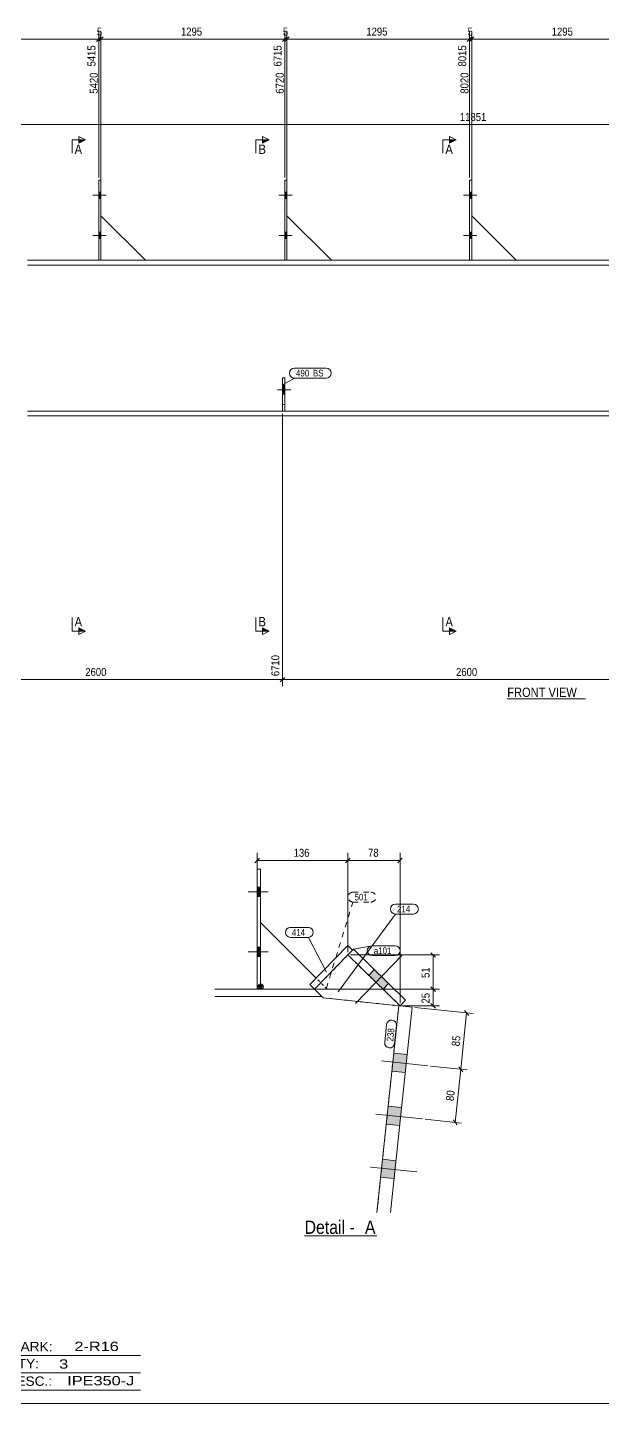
# Model space of a CAD drawing. Header units: millimetres. Extents: x 2 to 1174, y 1 to 825.
# Drawn here: x 400 to 615, y 5 to 521 of the extents above; entities that cross this region are included whole.
import ezdxf

# ---------------------------------------------------------------- set-up
doc = ezdxf.new("R2010")
doc.units = ezdxf.units.MM
for name, pattern in [('XKITLINE00', [0]), ('XKITLINE01', [4, 1, -1, 1, -1]), ('XKITLINE02', [4, 2, -2])]:
    doc.linetypes.add(name, pattern=pattern)
for name, color, linetype, lineweight in [('Bolt', 3, 'Continuous', 0), ('Dimensions', 7, 'Continuous', 0), ('DrawingSheet', 5, 'Continuous', 0), ('OtherObjectType', 7, 'Continuous', 0), ('Part', 2, 'Continuous', 0), ('PartMark', 7, 'Continuous', 0), ('Section', 6, 'Continuous', 0)]:
    doc.layers.add(name, color=color, linetype=linetype, lineweight=lineweight)
doc.styles.add('ARIAL', font='ARIAL.TTF')
doc.styles.add('ARIAL_NARROW', font='ARIALN.TTF')

# ---------------------------------------------------------------- blocks, each defined once
blk = doc.blocks.new('*A20')
at = {"layer": 'Part', "color": 2, "linetype": 'XKITLINE00', "lineweight": 0}
for p, q in [((399.67, 433.44), (468.8, 433.44)), ((468.9, 433.44), (538.57, 433.44)), ((538.67, 433.44), (607.8, 433.44)), ((607.9, 433.44), (677.57, 433.44)), ((468.8, 431.61), (399.67, 431.61)), ((538.57, 431.61), (468.9, 431.61)), ((607.8, 431.61), (538.67, 431.61)), ((677.57, 431.61), (607.9, 431.61)), ((468.8, 376.94), (399.67, 376.94)), ((538.57, 376.94), (468.9, 376.94)), ((607.8, 376.94), (538.67, 376.94)), ((677.57, 376.94), (607.9, 376.94)), ((399.67, 375.11), (468.8, 375.11)), ((468.9, 375.11), (538.57, 375.11)), ((538.67, 375.11), (607.8, 375.11)), ((607.9, 375.11), (677.57, 375.11))]:
    blk.add_line(p, q, dxfattribs=at)
at = {"layer": 'Part', "color": 7, "linetype": 'XKITLINE01', "lineweight": 0}
for p, q in [((468.8, 433.44), (399.67, 433.44)), ((538.57, 433.44), (468.9, 433.44)), ((607.8, 433.44), (538.67, 433.44)), ((677.57, 433.43), (607.9, 433.44))]:
    blk.add_line(p, q, dxfattribs=at)
blk = doc.blocks.new('*A25')
at = {"layer": 'Part', "color": 2, "linetype": 'XKITLINE00', "lineweight": 0}
for p, q in [((566.14, 463.44), (565.3, 463.44)), ((565.3, 463.44), (565.3, 433.44)), ((566.14, 433.44), (566.14, 463.44))]:
    blk.add_line(p, q, dxfattribs=at)
at = {"layer": 'Part', "color": 7, "linetype": 'XKITLINE01', "lineweight": 0}
blk.add_line((565.3, 433.44), (566.14, 433.44), dxfattribs=at)
blk = doc.blocks.new('*A26')
at = {"layer": 'Part', "color": 2, "linetype": 'XKITLINE00', "lineweight": 0}
blk.add_line((582.8, 433.44), (566.14, 450.11), dxfattribs=at)
at = {"layer": 'Part', "color": 7, "linetype": 'XKITLINE01', "lineweight": 0}
for p, q in [((566.14, 450.11), (566.14, 433.44)), ((566.14, 433.44), (582.8, 433.44))]:
    blk.add_line(p, q, dxfattribs=at)
blk = doc.blocks.new('*A28')
at = {"layer": 'Part', "color": 7, "linetype": 'XKITLINE01', "lineweight": 0}
for p, q in [((495.24, 389.44), (495.24, 376.94)), ((496.07, 389.44), (495.24, 389.44)), ((496.07, 376.94), (496.07, 389.44)), ((495.24, 379.44), (496.07, 379.44)), ((495.24, 376.94), (496.07, 376.94))]:
    blk.add_line(p, q, dxfattribs=at)
blk = doc.blocks.new('*A29')
at = {"layer": 'Part', "color": 2, "linetype": 'XKITLINE00', "lineweight": 0}
for p, q in [((495.24, 376.94), (495.24, 389.44)), ((495.24, 389.44), (496.07, 389.44)), ((496.07, 389.44), (496.07, 376.94))]:
    blk.add_line(p, q, dxfattribs=at)
at = {"layer": 'Part', "color": 7, "linetype": 'XKITLINE01', "lineweight": 0}
for p, q in [((495.24, 379.44), (496.07, 379.44)), ((496.07, 376.94), (495.24, 376.94))]:
    blk.add_line(p, q, dxfattribs=at)
blk = doc.blocks.new('*A30')
at = {"layer": 'Part', "color": 2, "linetype": 'XKITLINE00', "lineweight": 0}
for p, q in [((496.9, 463.44), (496.07, 463.44)), ((496.07, 463.44), (496.07, 433.44)), ((496.9, 433.44), (496.9, 463.44))]:
    blk.add_line(p, q, dxfattribs=at)
at = {"layer": 'Part', "color": 7, "linetype": 'XKITLINE01', "lineweight": 0}
blk.add_line((496.07, 433.44), (496.9, 433.44), dxfattribs=at)
blk = doc.blocks.new('*A36')
at = {"layer": 'Part', "color": 2, "linetype": 'XKITLINE00', "lineweight": 0}
blk.add_line((513.57, 433.44), (496.9, 450.11), dxfattribs=at)
at = {"layer": 'Part', "color": 7, "linetype": 'XKITLINE01', "lineweight": 0}
for p, q in [((496.9, 450.11), (496.9, 433.44)), ((496.9, 433.44), (513.57, 433.44))]:
    blk.add_line(p, q, dxfattribs=at)
blk = doc.blocks.new('*A37')
at = {"layer": 'Part', "color": 2, "linetype": 'XKITLINE00', "lineweight": 0}
for p, q in [((427.14, 463.44), (426.3, 463.44)), ((426.3, 463.44), (426.3, 433.44)), ((427.14, 433.44), (427.14, 463.44))]:
    blk.add_line(p, q, dxfattribs=at)
at = {"layer": 'Part', "color": 7, "linetype": 'XKITLINE01', "lineweight": 0}
blk.add_line((426.3, 433.44), (427.14, 433.44), dxfattribs=at)
blk = doc.blocks.new('*A38')
at = {"layer": 'Part', "color": 2, "linetype": 'XKITLINE00', "lineweight": 0}
blk.add_line((443.8, 433.44), (427.14, 450.11), dxfattribs=at)
at = {"layer": 'Part', "color": 7, "linetype": 'XKITLINE01', "lineweight": 0}
for p, q in [((427.14, 450.11), (427.14, 433.44)), ((427.14, 433.44), (443.8, 433.44))]:
    blk.add_line(p, q, dxfattribs=at)
blk = doc.blocks.new('*A62')
at = {"layer": 'Bolt'}
for points in [[(565.3, 458.94), (566.14, 458.94), (566.14, 456.61), (565.3, 456.61)], [(565.3, 458.94), (566.14, 458.94), (566.14, 456.61), (565.3, 456.61)], [(565.3, 443.94), (566.14, 443.94), (566.14, 441.61), (565.3, 441.61)], [(565.3, 443.94), (566.14, 443.94), (566.14, 441.61), (565.3, 441.61)]]:
    blk.add_hatch(color=3, dxfattribs=at).paths.add_polyline_path(points, flags=17)
at = {"layer": 'Bolt', "color": 3, "linetype": 'XKITLINE00', "lineweight": 0}
for p, q in [((568.07, 457.78), (563.07, 457.78)), ((568.07, 457.78), (563.07, 457.78)), ((566.14, 458.94), (565.3, 458.94)), ((566.14, 458.94), (565.3, 458.94)), ((566.14, 456.61), (565.3, 456.61)), ((566.14, 456.61), (565.3, 456.61)), ((566.14, 443.94), (565.3, 443.94)), ((566.14, 443.94), (565.3, 443.94)), ((568.07, 442.78), (563.07, 442.78)), ((568.07, 442.78), (563.07, 442.78)), ((566.14, 441.61), (565.3, 441.61)), ((566.14, 441.61), (565.3, 441.61))]:
    blk.add_line(p, q, dxfattribs=at)
blk = doc.blocks.new('*A64')
at = {"layer": 'Bolt', "color": 3, "linetype": 'XKITLINE02', "lineweight": 0}
for p, q in [((498.32, 384.94), (493.32, 384.94)), ((496.07, 386.58), (495.24, 386.58)), ((496.07, 383.3), (495.24, 383.3))]:
    blk.add_line(p, q, dxfattribs=at)
blk = doc.blocks.new('*A65')
at = {"layer": 'Bolt'}
blk.add_hatch(color=3, dxfattribs=at).paths.add_polyline_path([(496.07, 383.3), (495.24, 383.3), (495.24, 386.58), (496.07, 386.58)], flags=17)
at = {"layer": 'Bolt', "color": 3, "linetype": 'XKITLINE00', "lineweight": 0}
for p, q in [((498.32, 384.94), (493.32, 384.94)), ((496.07, 386.58), (495.24, 386.58)), ((496.07, 383.3), (495.24, 383.3))]:
    blk.add_line(p, q, dxfattribs=at)
blk = doc.blocks.new('*A66')
at = {"layer": 'Bolt'}
for points in [[(496.07, 458.94), (496.9, 458.94), (496.9, 456.61), (496.07, 456.61)], [(496.07, 458.94), (496.9, 458.94), (496.9, 456.61), (496.07, 456.61)], [(496.07, 443.94), (496.9, 443.94), (496.9, 441.61), (496.07, 441.61)], [(496.07, 443.94), (496.9, 443.94), (496.9, 441.61), (496.07, 441.61)]]:
    blk.add_hatch(color=3, dxfattribs=at).paths.add_polyline_path(points, flags=17)
at = {"layer": 'Bolt', "color": 3, "linetype": 'XKITLINE00', "lineweight": 0}
for p, q in [((498.84, 457.78), (493.84, 457.78)), ((498.84, 457.78), (493.84, 457.78)), ((496.9, 458.94), (496.07, 458.94)), ((496.9, 458.94), (496.07, 458.94)), ((496.9, 456.61), (496.07, 456.61)), ((496.9, 456.61), (496.07, 456.61)), ((496.9, 443.94), (496.07, 443.94)), ((496.9, 443.94), (496.07, 443.94)), ((498.84, 442.78), (493.84, 442.78)), ((498.84, 442.78), (493.84, 442.78)), ((496.9, 441.61), (496.07, 441.61)), ((496.9, 441.61), (496.07, 441.61))]:
    blk.add_line(p, q, dxfattribs=at)
blk = doc.blocks.new('*A70')
at = {"layer": 'Bolt'}
for points in [[(426.3, 458.94), (427.14, 458.94), (427.14, 456.61), (426.3, 456.61)], [(426.3, 458.94), (427.14, 458.94), (427.14, 456.61), (426.3, 456.61)], [(426.3, 443.94), (427.14, 443.94), (427.14, 441.61), (426.3, 441.61)], [(426.3, 443.94), (427.14, 443.94), (427.14, 441.61), (426.3, 441.61)]]:
    blk.add_hatch(color=3, dxfattribs=at).paths.add_polyline_path(points, flags=17)
at = {"layer": 'Bolt', "color": 3, "linetype": 'XKITLINE00', "lineweight": 0}
for p, q in [((429.07, 457.78), (424.07, 457.78)), ((429.07, 457.78), (424.07, 457.78)), ((427.14, 458.94), (426.3, 458.94)), ((427.14, 458.94), (426.3, 458.94)), ((427.14, 456.61), (426.3, 456.61)), ((427.14, 456.61), (426.3, 456.61)), ((427.14, 443.94), (426.3, 443.94)), ((427.14, 443.94), (426.3, 443.94)), ((429.07, 442.78), (424.07, 442.78)), ((429.07, 442.78), (424.07, 442.78)), ((427.14, 441.61), (426.3, 441.61)), ((427.14, 441.61), (426.3, 441.61))]:
    blk.add_line(p, q, dxfattribs=at)
blk = doc.blocks.new('*A173')
at = {"layer": 'Bolt'}
for points in [[(485.73, 198.53), (486.98, 198.53), (486.98, 195.03), (485.73, 195.03)], [(485.73, 198.53), (486.98, 198.53), (486.98, 195.03), (485.73, 195.03)], [(485.73, 176.03), (486.98, 176.03), (486.98, 172.53), (485.73, 172.53)], [(485.73, 176.03), (486.98, 176.03), (486.98, 172.53), (485.73, 172.53)]]:
    blk.add_hatch(color=3, dxfattribs=at).paths.add_polyline_path(points, flags=17)
at = {"layer": 'Bolt', "color": 3, "linetype": 'XKITLINE00', "lineweight": 0}
for p, q in [((489.88, 196.78), (482.38, 196.78)), ((489.88, 196.78), (482.38, 196.78)), ((486.98, 198.53), (485.73, 198.53)), ((486.98, 198.53), (485.73, 198.53)), ((486.98, 195.03), (485.73, 195.03)), ((486.98, 195.03), (485.73, 195.03)), ((486.98, 176.03), (485.73, 176.03)), ((486.98, 176.03), (485.73, 176.03)), ((489.88, 174.28), (482.38, 174.28)), ((489.88, 174.28), (482.38, 174.28)), ((486.98, 172.53), (485.73, 172.53)), ((486.98, 172.53), (485.73, 172.53))]:
    blk.add_line(p, q, dxfattribs=at)
blk = doc.blocks.new('*A174')
at = {"layer": 'Bolt'}
for points in [[(541.19, 129.05), (536.22, 129.57), (536.93, 136.28), (541.9, 135.76)], [(541.19, 129.05), (536.22, 129.57), (536.93, 136.28), (541.9, 135.76)], [(539.09, 109.16), (534.12, 109.68), (534.83, 116.39), (539.8, 115.87)], [(539.09, 109.16), (534.12, 109.68), (534.83, 116.39), (539.8, 115.87)], [(536.99, 89.27), (532.02, 89.79), (532.73, 96.5), (537.7, 95.98)], [(536.99, 89.27), (532.02, 89.79), (532.73, 96.5), (537.7, 95.98)]]:
    blk.add_hatch(color=3, dxfattribs=at).paths.add_polyline_path(points, flags=17)
at = {"layer": 'Bolt', "color": 3, "linetype": 'XKITLINE00', "lineweight": 0}
for p, q in [((541.9, 135.76), (536.93, 136.28)), ((541.9, 135.76), (536.93, 136.28)), ((549.75, 131.54), (532.35, 133.37)), ((549.75, 131.54), (532.35, 133.37)), ((541.19, 129.05), (536.22, 129.57)), ((541.19, 129.05), (536.22, 129.57)), ((547.65, 111.65), (530.25, 113.48)), ((547.65, 111.65), (530.25, 113.48)), ((539.8, 115.87), (534.83, 116.39)), ((539.8, 115.87), (534.83, 116.39)), ((539.09, 109.16), (534.12, 109.68)), ((539.09, 109.16), (534.12, 109.68)), ((545.55, 91.76), (528.15, 93.59)), ((545.55, 91.76), (528.15, 93.59)), ((537.7, 95.98), (532.73, 96.5)), ((537.7, 95.98), (532.73, 96.5)), ((536.99, 89.27), (532.02, 89.79)), ((536.99, 89.27), (532.02, 89.79))]:
    blk.add_line(p, q, dxfattribs=at)
blk = doc.blocks.new('*A175')
at = {"layer": 'Bolt'}
blk.add_hatch(color=3, dxfattribs=at).paths.add_polyline_path([(535, 162.36), (532.91, 160.22), (527.54, 165.45), (529.63, 167.6)], flags=17)
blk.add_hatch(color=3, dxfattribs=at).paths.add_polyline_path([(535, 162.36), (532.91, 160.22), (527.54, 165.45), (529.63, 167.6)], flags=17)
at = {"layer": 'Bolt', "color": 3, "linetype": 'XKITLINE00', "lineweight": 0}
for p, q in [((539.99, 172.86), (522.54, 154.96)), ((539.99, 172.86), (522.54, 154.96)), ((529.63, 167.6), (527.54, 165.45)), ((529.63, 167.6), (527.54, 165.45)), ((535, 162.36), (532.91, 160.22)), ((535, 162.36), (532.91, 160.22))]:
    blk.add_line(p, q, dxfattribs=at)
blk = doc.blocks.new('*A176')
at = {"layer": 'Part'}
blk.add_hatch(color=2, dxfattribs=at).paths.add_polyline_path([(486.25, 161.68), (487.85, 161.68), (487.05, 160.28)], flags=17)
at = {"layer": 'Part', "color": 2, "linetype": 'XKITLINE00', "lineweight": 0}
for p, q in [((507.23, 160.28), (469.8, 160.28)), ((487.05, 160.28), (486.25, 161.68)), ((486.25, 161.68), (487.85, 161.68)), ((487.85, 161.68), (487.05, 160.28)), ((509.97, 157.53), (507.23, 160.28)), ((509.97, 157.53), (469.8, 157.53))]:
    blk.add_line(p, q, dxfattribs=at)
at = {"layer": 'Part', "color": 7, "linetype": 'XKITLINE01', "lineweight": 0}
for p, q in [((507.23, 160.26), (469.8, 160.26)), ((507.23, 160.28), (507.23, 160.26)), ((507.23, 160.26), (510.45, 157.05)), ((510.45, 157.05), (538.8, 154.06)), ((538.8, 154.06), (530.63, 76.56))]:
    blk.add_line(p, q, dxfattribs=at)
at = {"layer": 'Part', "color": 2, "linetype": 'XKITLINE00', "lineweight": 0}
blk.add_circle((487.05, 161.18), 1, dxfattribs=at)
blk = doc.blocks.new('*A177')
at = {"layer": 'Part', "color": 2, "linetype": 'XKITLINE00', "lineweight": 0}
for p, q in [((486.98, 205.28), (485.73, 205.28)), ((485.73, 205.28), (485.73, 160.28)), ((486.98, 160.28), (486.98, 205.28))]:
    blk.add_line(p, q, dxfattribs=at)
at = {"layer": 'Part', "color": 7, "linetype": 'XKITLINE01', "lineweight": 0}
blk.add_line((485.73, 160.28), (486.98, 160.28), dxfattribs=at)
blk = doc.blocks.new('*A178')
at = {"layer": 'Part', "color": 2, "linetype": 'XKITLINE00', "lineweight": 0}
blk.add_line((486.98, 185.28), (507.81, 164.45), dxfattribs=at)
at = {"layer": 'Part', "color": 7, "linetype": 'XKITLINE01', "lineweight": 0}
for p, q in [((486.98, 160.28), (486.98, 185.28)), ((486.98, 160.28), (511.98, 160.28)), ((511.98, 160.28), (507.81, 164.45))]:
    blk.add_line(p, q, dxfattribs=at)
blk = doc.blocks.new('*A179')
at = {"layer": 'Part', "color": 2, "linetype": 'XKITLINE00', "lineweight": 0}
for p, q in [((538.8, 154.06), (530.63, 76.56)), ((543.77, 153.54), (535.65, 76.56)), ((539.27, 154.01), (538.8, 154.06)), ((539.29, 154.01), (543.77, 153.54))]:
    blk.add_line(p, q, dxfattribs=at)
at = {"layer": 'Part', "color": 7, "linetype": 'XKITLINE01', "lineweight": 0}
for p, q in [((539.27, 154.01), (539.29, 154.01)), ((539.29, 154.01), (539.27, 154.01))]:
    blk.add_line(p, q, dxfattribs=at)
blk = doc.blocks.new('*A180')
at = {"layer": 'Part', "color": 2, "linetype": 'XKITLINE00', "lineweight": 0}
for p, q in [((521.81, 175.22), (519.72, 173.08)), ((519.72, 173.08), (539.28, 154)), ((541.38, 156.15), (521.81, 175.22)), ((539.28, 154), (541.38, 156.15))]:
    blk.add_line(p, q, dxfattribs=at)
blk = doc.blocks.new('*A181')
at = {"layer": 'Part', "color": 2, "linetype": 'XKITLINE00', "lineweight": 0}
for p, q in [((519.67, 176.61), (505.44, 162.01)), ((521.46, 174.86), (519.67, 176.61)), ((519.72, 173.08), (507.23, 160.26)), ((507.23, 160.26), (505.44, 162.01))]:
    blk.add_line(p, q, dxfattribs=at)
at = {"layer": 'Part', "color": 7, "linetype": 'XKITLINE01', "lineweight": 0}
blk.add_line((521.46, 174.86), (519.72, 173.08), dxfattribs=at)
blk = doc.blocks.new('*A182')
at = {"layer": 'Part', "color": 7, "linetype": 'XKITLINE01', "lineweight": 0}
for p, q in [((507.23, 160.26), (519.72, 173.08)), ((519.72, 173.08), (539.28, 154)), ((507.23, 160.26), (509.97, 157.53)), ((539.28, 154), (538.8, 154.05))]:
    blk.add_line(p, q, dxfattribs=at)
at = {"layer": 'Part', "color": 2, "linetype": 'XKITLINE00', "lineweight": 0}
for p, q in [((509.97, 157.53), (510.45, 157.05)), ((510.45, 157.05), (538.8, 154.05))]:
    blk.add_line(p, q, dxfattribs=at)
blk = doc.blocks.new('*A183')
at = {"layer": 'DrawingSheet', "color": 5, "linetype": 'XKITLINE00', "lineweight": 0}
blk.add_line((5, 5), (1174, 5), dxfattribs=at)
blk = doc.blocks.new('*A187')
at = {"layer": 'OtherObjectType', "color": 6, "linetype": 'XKITLINE00', "lineweight": 0}
for p, q in [((392, 23), (442, 23)), ((392, 16.5), (442, 16.5)), ((392, 10), (442, 10))]:
    blk.add_line(p, q, dxfattribs=at)
at = {"layer": 'OtherObjectType', "color": 6, "style": 'ARIAL_NARROW'}
for s, width, p in [('MARK:', 1.275, (392.77, 24.58)), ('2-R16', 1.525501, (417.19, 24.65)), ('QTY:', 1.275, (392, 18.19)), ('3', 1.525501, (411.49, 18.05)), ('DESC.:', 1.275, (391.79, 11.63)), ('IPE350-J', 1.525501, (414.5, 11.79))]:
    blk.add_text(s, height=3.5, dxfattribs=dict(at, width=width)).set_placement(p)
blk = doc.blocks.new('*A196')
at = {"layer": 'OtherObjectType', "color": 7, "linetype": 'XKITLINE00', "lineweight": 0}
blk.add_line((579.48, 269.03), (608.78, 269.03), dxfattribs=at)
at = {"layer": 'OtherObjectType', "color": 7, "style": 'ARIAL', "width": 0.85}
blk.add_text('FRONT VIEW', height=3.5, dxfattribs=at).set_placement((579.48, 269.78))
blk = doc.blocks.new('*A204')
at = {"layer": 'Dimensions', "color": 7, "linetype": 'XKITLINE00', "lineweight": 0}
blk.add_line((112.45, 484.28), (1022.12, 484.28), dxfattribs=at)
at = {"layer": 'Dimensions', "color": 3, "style": 'ARIAL', "width": 0.85}
blk.add_text('11851', height=3, dxfattribs=at).set_placement((561.72, 485.63))
blk = doc.blocks.new('*A225')
at = {"layer": 'PartMark', "color": 7, "linetype": 'XKITLINE00', "lineweight": 0}
for p, q in [((499.69, 392.99), (511.65, 392.99)), ((495.45, 386.89), (499.69, 389.29)), ((499.69, 389.29), (511.65, 389.29))]:
    blk.add_line(p, q, dxfattribs=at)
for centre, start, end in [((499.69, 391.14), 90, 270), ((511.65, 391.14), 270, 90)]:
    blk.add_arc(centre, 1.85, start, end, dxfattribs=at)
at = {"layer": 'PartMark', "color": 3, "style": 'ARIAL', "width": 0.85}
for s, p in [('490', (500.29, 389.89)), ('BS', (506.61, 389.89))]:
    blk.add_text(s, height=2.5, dxfattribs=at).set_placement(p)
blk = doc.blocks.new('*A229')
at = {"layer": 'Section'}
for points in [[(557.8, 478.55), (560.3, 478.55), (557.8, 477.3)], [(557.8, 295.75), (560.3, 294.5), (557.8, 294.5)]]:
    blk.add_hatch(color=3, dxfattribs=at).paths.add_polyline_path(points, flags=17)
at = {"layer": 'Section', "color": 3, "linetype": 'XKITLINE00', "lineweight": 0}
for p, q in [((557.8, 477.3), (557.8, 479.8)), ((557.8, 479.8), (560.3, 478.55)), ((560.3, 478.55), (557.8, 477.3)), ((560.3, 294.5), (557.8, 295.75)), ((557.8, 295.75), (557.8, 293.25)), ((560.3, 294.5), (557.8, 293.25))]:
    blk.add_line(p, q, dxfattribs=at)
at = {"layer": 'Section', "color": 1, "linetype": 'XKITLINE00', "lineweight": 0}
for p, q in [((555.3, 478.55), (555.3, 473.55)), ((555.3, 478.55), (560.3, 478.55)), ((555.3, 294.5), (555.3, 299.5)), ((555.3, 294.5), (560.3, 294.5))]:
    blk.add_line(p, q, dxfattribs=at)
at = {"layer": 'Section', "color": 7, "style": 'ARIAL', "width": 0.85}
for p in [(556.3, 473.3), (556.3, 296.25)]:
    blk.add_text('A', height=3.5, dxfattribs=at).set_placement(p)
blk = doc.blocks.new('*A231')
at = {"layer": 'Section'}
for points in [[(487.74, 478.55), (490.24, 478.55), (487.74, 477.3)], [(487.74, 295.75), (490.24, 294.5), (487.74, 294.5)]]:
    blk.add_hatch(color=3, dxfattribs=at).paths.add_polyline_path(points, flags=17)
at = {"layer": 'Section', "color": 3, "linetype": 'XKITLINE00', "lineweight": 0}
for p, q in [((487.74, 477.3), (487.74, 479.8)), ((487.74, 479.8), (490.24, 478.55)), ((490.24, 478.55), (487.74, 477.3)), ((490.24, 294.5), (487.74, 295.75)), ((487.74, 295.75), (487.74, 293.25)), ((490.24, 294.5), (487.74, 293.25))]:
    blk.add_line(p, q, dxfattribs=at)
at = {"layer": 'Section', "color": 1, "linetype": 'XKITLINE00', "lineweight": 0}
for p, q in [((485.24, 478.55), (485.24, 473.55)), ((485.24, 478.55), (490.24, 478.55)), ((485.24, 294.5), (485.24, 299.5)), ((485.24, 294.5), (490.24, 294.5))]:
    blk.add_line(p, q, dxfattribs=at)
at = {"layer": 'Section', "color": 7, "style": 'ARIAL', "width": 0.85}
for p in [(486.24, 473.3), (486.24, 296.25)]:
    blk.add_text('B', height=3.5, dxfattribs=at).set_placement(p)
blk = doc.blocks.new('*A238')
at = {"layer": 'Section'}
for points in [[(418.8, 478.55), (421.3, 478.55), (418.8, 477.3)], [(418.8, 295.75), (421.3, 294.5), (418.8, 294.5)]]:
    blk.add_hatch(color=3, dxfattribs=at).paths.add_polyline_path(points, flags=17)
at = {"layer": 'Section', "color": 3, "linetype": 'XKITLINE00', "lineweight": 0}
for p, q in [((418.8, 477.3), (418.8, 479.8)), ((418.8, 479.8), (421.3, 478.55)), ((421.3, 478.55), (418.8, 477.3)), ((421.3, 294.5), (418.8, 295.75)), ((418.8, 295.75), (418.8, 293.25)), ((421.3, 294.5), (418.8, 293.25))]:
    blk.add_line(p, q, dxfattribs=at)
at = {"layer": 'Section', "color": 1, "linetype": 'XKITLINE00', "lineweight": 0}
for p, q in [((416.3, 478.55), (416.3, 473.55)), ((416.3, 478.55), (421.3, 478.55)), ((416.3, 294.5), (416.3, 299.5)), ((416.3, 294.5), (421.3, 294.5))]:
    blk.add_line(p, q, dxfattribs=at)
at = {"layer": 'Section', "color": 7, "style": 'ARIAL', "width": 0.85}
for p in [(417.3, 473.3), (417.3, 296.25)]:
    blk.add_text('A', height=3.5, dxfattribs=at).set_placement(p)
blk = doc.blocks.new('*A247')
at = {"layer": 'Dimensions', "color": 7, "linetype": 'XKITLINE00', "lineweight": 0}
for p, q in [((358.75, 517.12), (357.05, 515.43)), ((357.9, 451.11), (357.9, 519.13)), ((357.9, 516.28), (426.3, 516.28)), ((427.15, 517.12), (425.45, 515.43)), ((426.3, 464.44), (426.3, 519.13))]:
    blk.add_line(p, q, dxfattribs=at)
at = {"layer": 'Dimensions', "color": 3}
for p in [(357.9, 516.28), (426.3, 516.28)]:
    blk.add_point(p, dxfattribs=at)
at = {"layer": 'Dimensions', "color": 3, "style": 'ARIAL', "width": 0.85}
blk.add_text('1295', height=3, dxfattribs=at).set_placement((387.65, 517.63))
blk.add_text('5415', height=3, rotation=90.0002, dxfattribs=at).set_placement((425.1, 506.07))
blk = doc.blocks.new('*A248')
at = {"layer": 'Dimensions', "color": 7, "linetype": 'XKITLINE00', "lineweight": 0}
for p, q in [((427.15, 517.12), (425.45, 515.43)), ((427.98, 517.12), (426.29, 515.43)), ((426.3, 464.44), (426.3, 519.13)), ((426.3, 516.28), (427.14, 516.28)), ((427.14, 451.11), (427.14, 519.13))]:
    blk.add_line(p, q, dxfattribs=at)
at = {"layer": 'Dimensions', "color": 3}
for p in [(426.3, 516.28), (427.14, 516.28)]:
    blk.add_point(p, dxfattribs=at)
at = {"layer": 'Dimensions', "color": 3, "style": 'ARIAL', "width": 0.85}
blk.add_text('5', height=3, dxfattribs=at).set_placement((425.61, 517.63))
blk.add_text('5420', height=3, rotation=90.0002, dxfattribs=at).set_placement((425.94, 495.87))
blk = doc.blocks.new('*A249')
at = {"layer": 'Dimensions', "color": 7, "linetype": 'XKITLINE00', "lineweight": 0}
for p, q in [((427.98, 517.12), (426.29, 515.43)), ((427.14, 451.11), (427.14, 519.13)), ((427.14, 516.28), (496.07, 516.28)), ((496.92, 517.12), (495.22, 515.43)), ((496.07, 464.44), (496.07, 519.13))]:
    blk.add_line(p, q, dxfattribs=at)
at = {"layer": 'Dimensions', "color": 3}
for p in [(427.14, 516.28), (496.07, 516.28)]:
    blk.add_point(p, dxfattribs=at)
at = {"layer": 'Dimensions', "color": 3, "style": 'ARIAL', "width": 0.85}
blk.add_text('1295', height=3, dxfattribs=at).set_placement((457.15, 517.63))
blk.add_text('6715', height=3, rotation=90.0002, dxfattribs=at).set_placement((494.87, 506.07))
blk = doc.blocks.new('*A250')
at = {"layer": 'Dimensions', "color": 7, "linetype": 'XKITLINE00', "lineweight": 0}
for p, q in [((496.92, 517.12), (495.22, 515.43)), ((497.75, 517.12), (496.05, 515.43)), ((496.07, 464.44), (496.07, 519.13)), ((496.07, 516.28), (496.9, 516.28)), ((496.9, 451.11), (496.9, 519.13))]:
    blk.add_line(p, q, dxfattribs=at)
at = {"layer": 'Dimensions', "color": 3}
for p in [(496.07, 516.28), (496.9, 516.28)]:
    blk.add_point(p, dxfattribs=at)
at = {"layer": 'Dimensions', "color": 3, "style": 'ARIAL', "width": 0.85}
blk.add_text('5', height=3, dxfattribs=at).set_placement((495.37, 517.63))
blk.add_text('6720', height=3, rotation=90.0002, dxfattribs=at).set_placement((495.7, 495.87))
blk = doc.blocks.new('*A251')
at = {"layer": 'Dimensions', "color": 7, "linetype": 'XKITLINE00', "lineweight": 0}
for p, q in [((497.75, 517.12), (496.05, 515.43)), ((496.9, 451.11), (496.9, 519.13)), ((496.9, 516.28), (565.3, 516.28)), ((566.15, 517.12), (564.45, 515.43)), ((565.3, 464.44), (565.3, 519.13))]:
    blk.add_line(p, q, dxfattribs=at)
at = {"layer": 'Dimensions', "color": 3}
for p in [(496.9, 516.28), (565.3, 516.28)]:
    blk.add_point(p, dxfattribs=at)
at = {"layer": 'Dimensions', "color": 3, "style": 'ARIAL', "width": 0.85}
blk.add_text('1295', height=3, dxfattribs=at).set_placement((526.65, 517.63))
blk.add_text('8015', height=3, rotation=90.0002, dxfattribs=at).set_placement((564.1, 506.07))
blk = doc.blocks.new('*A252')
at = {"layer": 'Dimensions', "color": 7, "linetype": 'XKITLINE00', "lineweight": 0}
for p, q in [((566.15, 517.12), (564.45, 515.43)), ((566.98, 517.12), (565.29, 515.43)), ((565.3, 464.44), (565.3, 519.13)), ((565.3, 516.28), (566.14, 516.28)), ((566.14, 451.11), (566.14, 519.13))]:
    blk.add_line(p, q, dxfattribs=at)
at = {"layer": 'Dimensions', "color": 3}
for p in [(565.3, 516.28), (566.14, 516.28)]:
    blk.add_point(p, dxfattribs=at)
at = {"layer": 'Dimensions', "color": 3, "style": 'ARIAL', "width": 0.85}
blk.add_text('5', height=3, dxfattribs=at).set_placement((564.61, 517.63))
blk.add_text('8020', height=3, rotation=90.0002, dxfattribs=at).set_placement((564.94, 495.87))
blk = doc.blocks.new('*A253')
at = {"layer": 'Dimensions', "color": 7, "linetype": 'XKITLINE00', "lineweight": 0}
for p, q in [((566.98, 517.12), (565.29, 515.43)), ((566.14, 451.11), (566.14, 519.13)), ((566.14, 516.28), (635.07, 516.28)), ((635.92, 517.12), (634.22, 515.43)), ((635.07, 464.44), (635.07, 519.13))]:
    blk.add_line(p, q, dxfattribs=at)
at = {"layer": 'Dimensions', "color": 3}
for p in [(566.14, 516.28), (635.07, 516.28)]:
    blk.add_point(p, dxfattribs=at)
at = {"layer": 'Dimensions', "color": 3, "style": 'ARIAL', "width": 0.85}
blk.add_text('1295', height=3, dxfattribs=at).set_placement((596.15, 517.63))
blk.add_text('9315', height=3, rotation=90.0002, dxfattribs=at).set_placement((633.87, 506.07))
blk = doc.blocks.new('*A257')
at = {"layer": 'Dimensions', "color": 7, "linetype": 'XKITLINE00', "lineweight": 0}
for p, q in [((356.24, 375.94), (356.24, 273.88)), ((495.24, 375.94), (495.24, 273.88)), ((357.08, 277.12), (355.39, 275.43)), ((356.24, 276.28), (495.24, 276.28)), ((496.08, 277.12), (494.39, 275.43))]:
    blk.add_line(p, q, dxfattribs=at)
at = {"layer": 'Dimensions', "color": 3}
for p in [(356.24, 276.28), (495.24, 276.28)]:
    blk.add_point(p, dxfattribs=at)
at = {"layer": 'Dimensions', "color": 3, "style": 'ARIAL', "width": 0.85}
blk.add_text('6710', height=3, rotation=90.0002, dxfattribs=at).set_placement((494.04, 277.58))
blk.add_text('2600', height=3, dxfattribs=at).set_placement((421.28, 277.63))
blk = doc.blocks.new('*A258')
at = {"layer": 'Dimensions', "color": 7, "linetype": 'XKITLINE00', "lineweight": 0}
for p, q in [((495.24, 375.94), (495.24, 273.88)), ((634.24, 375.94), (634.24, 273.88)), ((496.08, 277.12), (494.39, 275.43)), ((495.24, 276.28), (634.24, 276.28)), ((635.08, 277.12), (633.39, 275.43))]:
    blk.add_line(p, q, dxfattribs=at)
at = {"layer": 'Dimensions', "color": 3}
for p in [(495.24, 276.28), (634.24, 276.28)]:
    blk.add_point(p, dxfattribs=at)
at = {"layer": 'Dimensions', "color": 3, "style": 'ARIAL', "width": 0.85}
blk.add_text('9310', height=3, rotation=90.0002, dxfattribs=at).set_placement((633.04, 277.58))
blk.add_text('2600', height=3, dxfattribs=at).set_placement((560.28, 277.63))
blk = doc.blocks.new('*A374')
at = {"layer": 'Dimensions', "color": 7, "linetype": 'XKITLINE00', "lineweight": 0}
for p, q in [((508.21, 160.28), (554.1, 160.28)), ((550.85, 161.12), (552.55, 159.43)), ((551.7, 154), (551.7, 160.28)), ((550.85, 154.85), (552.55, 153.15)), ((540.28, 154), (554.1, 154))]:
    blk.add_line(p, q, dxfattribs=at)
at = {"layer": 'Dimensions', "color": 3}
for p in [(551.7, 160.28), (551.7, 154)]:
    blk.add_point(p, dxfattribs=at)
at = {"layer": 'Dimensions', "color": 3, "style": 'ARIAL', "width": 0.85}
blk.add_text('25', height=3, rotation=90.0002, dxfattribs=at).set_placement((550.35, 154.91))
blk = doc.blocks.new('*A375')
at = {"layer": 'Dimensions', "color": 7, "linetype": 'XKITLINE00', "lineweight": 0}
for p, q in [((520.7, 173.09), (554.1, 173.09)), ((550.85, 173.94), (552.55, 172.24)), ((551.7, 160.28), (551.7, 173.09)), ((508.21, 160.28), (554.1, 160.28)), ((550.85, 161.12), (552.55, 159.43))]:
    blk.add_line(p, q, dxfattribs=at)
at = {"layer": 'Dimensions', "color": 3}
for p in [(551.7, 173.09), (551.7, 160.28)]:
    blk.add_point(p, dxfattribs=at)
at = {"layer": 'Dimensions', "color": 3, "style": 'ARIAL', "width": 0.85}
blk.add_text('51', height=3, rotation=90.0002, dxfattribs=at).set_placement((550.35, 164.46))
blk = doc.blocks.new('*A376')
at = {"layer": 'Dimensions', "color": 7, "linetype": 'XKITLINE00', "lineweight": 0}
for p, q in [((486.58, 209.37), (484.89, 207.68)), ((485.73, 183.22), (485.73, 211.38)), ((485.73, 208.53), (519.72, 208.53)), ((520.57, 209.37), (518.87, 207.68)), ((519.72, 174.08), (519.72, 211.38))]:
    blk.add_line(p, q, dxfattribs=at)
at = {"layer": 'Dimensions', "color": 3}
for p in [(485.73, 208.53), (519.72, 208.53)]:
    blk.add_point(p, dxfattribs=at)
at = {"layer": 'Dimensions', "color": 3, "style": 'ARIAL', "width": 0.85}
blk.add_text('136', height=3, dxfattribs=at).set_placement((499.39, 209.88))
blk = doc.blocks.new('*A377')
at = {"layer": 'Dimensions', "color": 7, "linetype": 'XKITLINE00', "lineweight": 0}
for p, q in [((520.57, 209.37), (518.87, 207.68)), ((519.72, 174.08), (519.72, 211.38)), ((519.72, 208.53), (539.28, 208.53)), ((540.13, 209.37), (538.44, 207.68)), ((539.28, 155), (539.28, 211.38))]:
    blk.add_line(p, q, dxfattribs=at)
at = {"layer": 'Dimensions', "color": 3}
for p in [(519.72, 208.53), (539.28, 208.53)]:
    blk.add_point(p, dxfattribs=at)
at = {"layer": 'Dimensions', "color": 3, "style": 'ARIAL', "width": 0.85}
blk.add_text('78', height=3, dxfattribs=at).set_placement((527.28, 209.88))
blk = doc.blocks.new('*A378')
at = {"layer": 'Dimensions', "color": 7, "linetype": 'XKITLINE00', "lineweight": 0}
for p, q in [((550.74, 131.43), (564.42, 129.99)), ((559.93, 110.35), (562.03, 130.24)), ((561.28, 131.18), (562.79, 129.31)), ((548.65, 111.54), (562.32, 110.1)), ((559.18, 111.29), (560.69, 109.42))]:
    blk.add_line(p, q, dxfattribs=at)
at = {"layer": 'Dimensions', "color": 3}
for p in [(562.03, 130.24), (559.93, 110.35)]:
    blk.add_point(p, dxfattribs=at)
at = {"layer": 'Dimensions', "color": 3, "style": 'ARIAL', "width": 0.85}
blk.add_text('80', height=3, rotation=83.9784, dxfattribs=at).set_placement((559.41, 118.23))
blk = doc.blocks.new('*A379')
at = {"layer": 'Dimensions', "color": 7, "linetype": 'XKITLINE00', "lineweight": 0}
for p, q in [((544.77, 153.43), (566.65, 151.12)), ((562.03, 130.24), (564.26, 151.37)), ((563.51, 152.31), (565.02, 150.44)), ((550.74, 131.43), (564.42, 129.99)), ((561.28, 131.18), (562.79, 129.31))]:
    blk.add_line(p, q, dxfattribs=at)
at = {"layer": 'Dimensions', "color": 3}
for p in [(564.26, 151.37), (562.03, 130.24)]:
    blk.add_point(p, dxfattribs=at)
at = {"layer": 'Dimensions', "color": 3, "style": 'ARIAL', "width": 0.85}
blk.add_text('85', height=3, rotation=83.9784, dxfattribs=at).set_placement((561.57, 138.74))
blk = doc.blocks.new('*A380')
at = {"layer": 'PartMark', "color": 7, "linetype": 'XKITLINE02', "lineweight": 0}
for p, q in [((521.63, 196.62), (528.39, 196.62)), ((511.66, 160.6), (521.63, 192.92)), ((521.63, 192.92), (528.39, 192.92))]:
    blk.add_line(p, q, dxfattribs=at)
for centre, start, end in [((521.63, 194.77), 90, 270), ((528.39, 194.77), 270, 90)]:
    blk.add_arc(centre, 1.85, start, end, dxfattribs=at)
at = {"layer": 'PartMark', "color": 3, "style": 'ARIAL', "width": 0.85}
blk.add_text('501', height=2.5, dxfattribs=at).set_placement((522.23, 193.52))
blk = doc.blocks.new('*A381')
at = {"layer": 'PartMark', "color": 7, "linetype": 'XKITLINE00', "lineweight": 0}
for p, q in [((533.56, 140.3), (534.27, 147.02)), ((537.24, 139.91), (537.95, 146.63))]:
    blk.add_line(p, q, dxfattribs=at)
for centre, start, end in [((536.11, 146.83), 353.9789, 173.9789), ((535.4, 140.1), 173.9789, 353.9789)]:
    blk.add_arc(centre, 1.85, start, end, dxfattribs=at)
at = {"layer": 'PartMark', "color": 3, "style": 'ARIAL', "width": 0.85}
blk.add_text('238', height=2.5, rotation=83.9784, dxfattribs=at).set_placement((536.71, 140.57))
blk = doc.blocks.new('*A382')
at = {"layer": 'PartMark', "color": 7, "linetype": 'XKITLINE00', "lineweight": 0}
for p, q in [((521.81, 175.22), (528.84, 176.53)), ((528.84, 176.53), (537.46, 176.53)), ((528.84, 172.83), (537.46, 172.83))]:
    blk.add_line(p, q, dxfattribs=at)
for centre, start, end in [((528.84, 174.68), 90, 270), ((537.46, 174.68), 270, 90)]:
    blk.add_arc(centre, 1.85, start, end, dxfattribs=at)
at = {"layer": 'PartMark', "color": 3, "style": 'ARIAL', "width": 0.85}
blk.add_text('a101', height=2.5, dxfattribs=at).set_placement((529.44, 173.43))
blk = doc.blocks.new('*A383')
at = {"layer": 'PartMark', "color": 7, "linetype": 'XKITLINE00', "lineweight": 0}
for p, q in [((498.14, 183.39), (504.91, 183.39)), ((498.14, 179.69), (504.91, 179.69)), ((511.66, 166.61), (504.91, 179.69))]:
    blk.add_line(p, q, dxfattribs=at)
for centre, start, end in [((498.14, 181.54), 90, 270), ((504.91, 181.54), 270, 90)]:
    blk.add_arc(centre, 1.85, start, end, dxfattribs=at)
at = {"layer": 'PartMark', "color": 3, "style": 'ARIAL', "width": 0.85}
blk.add_text('414', height=2.5, dxfattribs=at).set_placement((498.74, 180.29))
blk = doc.blocks.new('*A384')
at = {"layer": 'PartMark', "color": 7, "linetype": 'XKITLINE00', "lineweight": 0}
for p, q in [((537.53, 192.13), (544.3, 192.13)), ((516.05, 159.27), (537.53, 188.43)), ((537.53, 188.43), (544.3, 188.43))]:
    blk.add_line(p, q, dxfattribs=at)
for centre, start, end in [((537.53, 190.28), 90, 270), ((544.3, 190.28), 270, 90)]:
    blk.add_arc(centre, 1.85, start, end, dxfattribs=at)
at = {"layer": 'PartMark', "color": 3, "style": 'ARIAL', "width": 0.85}
blk.add_text('214', height=2.5, dxfattribs=at).set_placement((538.13, 189.03))
blk = doc.blocks.new('*A385')
at = {"layer": 'OtherObjectType', "color": 6, "linetype": 'XKITLINE00', "lineweight": 0}
blk.add_line((503.5, 67.81), (530.56, 67.81), dxfattribs=at)
at = {"layer": 'OtherObjectType', "color": 7, "style": 'ARIAL', "width": 0.85}
for s, p in [('Detail -', (503.5, 68.56)), ('A', (526.12, 68.56))]:
    blk.add_text(s, height=5, dxfattribs=at).set_placement(p)

msp = doc.modelspace()

# ---------------------------------------------------------------- block references
at = {"lineweight": 0}
for name in ['*A183', '*A247', '*A248', '*A249', '*A250', '*A251', '*A252', '*A253', '*A204', '*A238', '*A231', '*A229', '*A37', '*A30', '*A25', '*A70', '*A66', '*A62', '*A38', '*A36', '*A26', '*A225', '*A28', '*A29', '*A64', '*A65', '*A257', '*A258', '*A196', '*A376', '*A377', '*A177', '*A173', '*A380', '*A384', '*A178', '*A383', '*A181', '*A382', '*A182', '*A375', '*A180', '*A175', '*A374', '*A179', '*A379', '*A381', '*A174', '*A378', '*A385', '*A187']:
    msp.add_blockref(name, (0, 0), dxfattribs=at)
at = {"layer": 'Part', "lineweight": 0}
for name in ['*A20', '*A176']:
    msp.add_blockref(name, (0, 0), dxfattribs=at)

doc.saveas('drawing.dxf')
